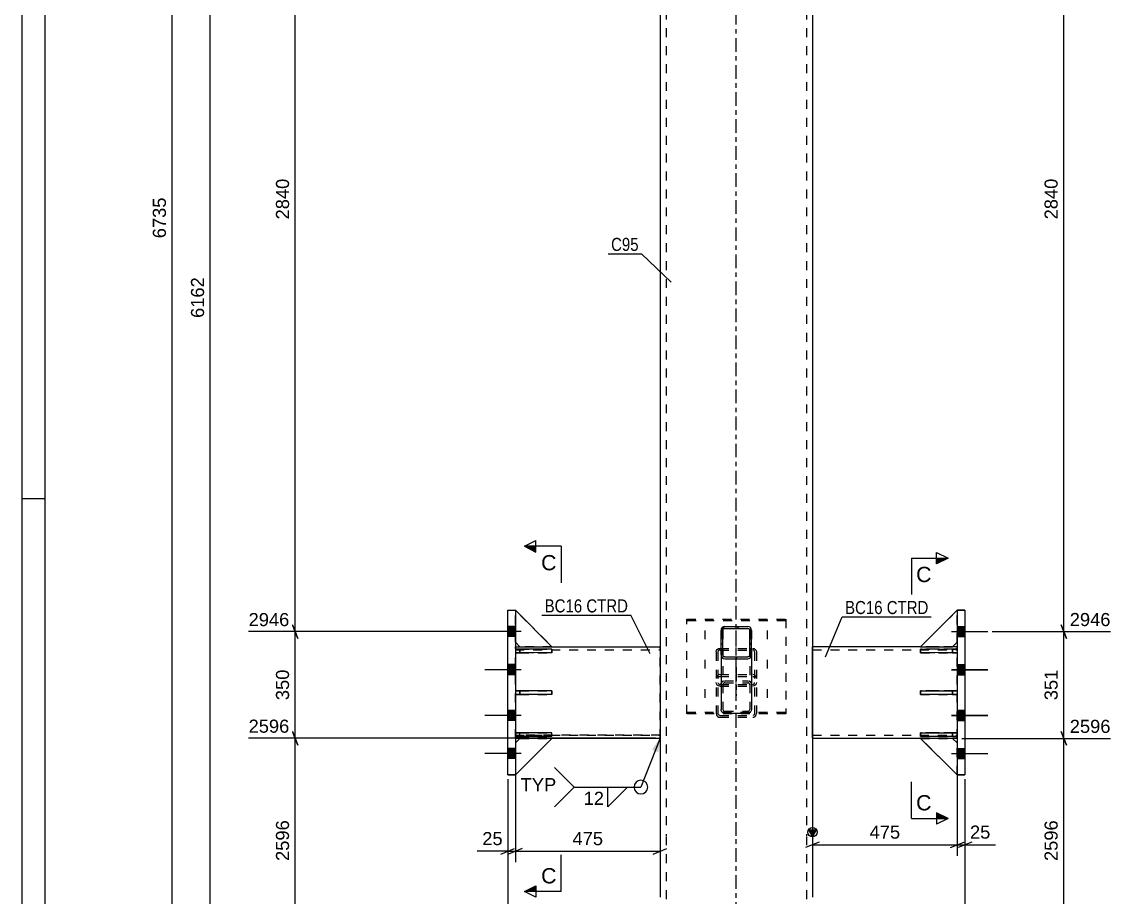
# Model space of a CAD drawing. Header units: millimetres. Extents: x 0 to 841, y 0 to 594.
# Drawn here: x 0 to 238.8, y 210.8 to 402.4 of the extents above; entities that cross this region are included whole.
import ezdxf

# ---------------------------------------------------------------- set-up
doc = ezdxf.new("R2010")
doc.units = ezdxf.units.MM
doc.linetypes.add('DXK_LINE_DOT2', pattern=[3.9198, 1.9599, -1.9599])
doc.linetypes.add('DXK_LINE_DOT3', pattern=[5.9187, 2.979, -0.9799, 0.9799, -0.9799])
doc.styles.add('Arial', font='ARIAL.TTF', dxfattribs={"height": 0.2})
doc.styles.add('Arial Narrow', font='ARIALN.TTF', dxfattribs={"height": 0.2})

# ---------------------------------------------------------------- blocks, each defined once
blk = doc.blocks.new('Unknown-284933836-1132')
at = {"color": 5, "linetype": 'Continuous'}
for p, q in [((0, 594), (0, 0)), ((5, 589), (5, 5)), ((5, 298), (0, 298))]:
    blk.add_line(p, q, dxfattribs=at)
blk = doc.blocks.new('Part-284933836-2807 - 2707')
at = {"color": 2, "linetype": 'Continuous'}
for p, q in [((106.3, 273.6), (107.97, 273.6)), ((106.3, 237.6), (106.3, 273.6)), ((107.97, 273.6), (107.97, 237.6)), ((107.97, 237.6), (106.3, 237.6)), ((106.3, 237.6), (106.3, 237.6)), ((106.3, 237.6), (107.97, 237.6)), ((106.3, 237.6), (106.3, 237.6)), ((107.97, 237.6), (107.97, 237.6))]:
    blk.add_line(p, q, dxfattribs=at)
at = {"color": 7, "linetype": 'DXK_LINE_DOT2'}
for p, q in [((106.3, 273.6), (107.97, 273.6)), ((107.97, 237.6), (107.97, 237.6)), ((107.97, 237.6), (107.97, 237.6))]:
    blk.add_line(p, q, dxfattribs=at)
blk = doc.blocks.new('Part-284933836-2920 - 2707')
at = {"color": 7, "linetype": 'DXK_LINE_DOT2'}
for p, q in [((145.47, 250.96), (145.47, 271.68)), ((145.47, 271.68), (167.14, 271.68)), ((167.14, 271.32), (145.47, 271.32)), ((167.14, 271.68), (167.14, 250.96)), ((145.47, 251.32), (167.14, 251.32)), ((167.14, 250.96), (145.47, 250.96))]:
    blk.add_line(p, q, dxfattribs=at)
blk = doc.blocks.new('Part-284933836-2743 - 2707')
at = {"color": 2, "linetype": 'Continuous'}
for p, q in [((115.97, 246.79), (107.97, 246.79)), ((107.97, 246.79), (107.97, 245.99)), ((107.97, 245.99), (108.97, 245.99)), ((115.97, 245.99), (107.97, 245.99)), ((115.97, 245.99), (115.97, 246.79))]:
    blk.add_line(p, q, dxfattribs=at)
at = {"color": 7, "linetype": 'DXK_LINE_DOT2'}
for p, q in [((108.97, 246.79), (107.97, 246.79)), ((107.97, 245.99), (107.97, 245.99)), ((107.97, 245.99), (107.97, 245.99)), ((108.97, 245.99), (108.97, 246.79)), ((115.97, 246.79), (108.97, 246.79)), ((108.97, 245.99), (115.97, 245.99))]:
    blk.add_line(p, q, dxfattribs=at)
blk = doc.blocks.new('Part-284933836-2856 - 2707')
at = {"color": 2, "linetype": 'Continuous'}
for p, q in [((115.97, 265.12), (107.97, 265.13)), ((107.97, 265.13), (107.97, 264.33)), ((115.97, 264.32), (115.97, 265.12)), ((115.97, 264.32), (107.97, 264.33)), ((107.97, 264.32), (108.97, 264.32))]:
    blk.add_line(p, q, dxfattribs=at)
at = {"color": 7, "linetype": 'DXK_LINE_DOT2'}
for p, q in [((108.97, 265.12), (107.97, 265.12)), ((108.97, 264.32), (108.97, 265.12)), ((115.97, 265.12), (108.97, 265.12)), ((107.97, 264.33), (107.97, 264.32)), ((107.97, 264.33), (107.97, 264.32)), ((108.97, 264.32), (115.97, 264.32))]:
    blk.add_line(p, q, dxfattribs=at)
blk = doc.blocks.new('Part-284933836-2805 - 2707')
at = {"color": 2, "linetype": 'Continuous'}
for p, q in [((206.31, 273.61), (204.64, 273.61)), ((204.64, 273.61), (204.64, 237.61)), ((206.31, 273.61), (206.31, 237.61)), ((206.31, 237.61), (204.64, 237.61)), ((204.64, 237.6), (204.64, 237.61)), ((204.64, 237.6), (206.31, 237.6)), ((206.31, 237.6), (206.31, 237.61)), ((206.31, 237.6), (206.31, 237.61))]:
    blk.add_line(p, q, dxfattribs=at)
at = {"color": 7, "linetype": 'DXK_LINE_DOT2'}
for p, q in [((204.64, 273.6), (206.31, 273.6)), ((204.64, 237.61), (204.64, 237.6)), ((204.64, 237.6), (204.64, 237.6))]:
    blk.add_line(p, q, dxfattribs=at)
blk = doc.blocks.new('Part-284933836-2808 - 2707')
at = {"color": 7, "linetype": 'DXK_LINE_DOT2'}
for p, q in [((107.97, 255.95), (108.97, 255.95)), ((115.97, 255.95), (107.97, 255.95)), ((107.97, 255.95), (107.97, 255.95)), ((107.97, 255.95), (107.97, 255.15)), ((108.97, 255.95), (115.97, 255.95)), ((108.97, 255.95), (108.97, 255.15)), ((115.97, 255.95), (115.97, 255.15)), ((108.97, 255.15), (107.97, 255.15)), ((115.97, 255.15), (107.97, 255.15)), ((115.97, 255.15), (108.97, 255.15))]:
    blk.add_line(p, q, dxfattribs=at)
blk = doc.blocks.new('Part-284933836-2744 - 2707')
at = {"color": 2, "linetype": 'Continuous'}
for p, q in [((196.64, 246.79), (204.64, 246.79)), ((196.64, 246.79), (196.64, 245.99)), ((204.64, 245.99), (196.64, 245.99)), ((203.64, 245.99), (204.64, 245.99)), ((204.64, 246.79), (204.64, 245.99))]:
    blk.add_line(p, q, dxfattribs=at)
at = {"color": 7, "linetype": 'DXK_LINE_DOT2'}
for p, q in [((203.64, 246.79), (196.64, 246.79)), ((196.64, 245.99), (203.64, 245.99)), ((204.64, 246.79), (203.64, 246.79)), ((203.64, 246.79), (203.64, 245.99)), ((204.64, 246.79), (204.64, 246.79)), ((204.64, 245.99), (204.64, 245.99)), ((204.64, 245.99), (204.64, 245.99))]:
    blk.add_line(p, q, dxfattribs=at)
blk = doc.blocks.new('Part-284933836-2809 - 2707')
at = {"color": 7, "linetype": 'DXK_LINE_DOT2'}
for p, q in [((107.97, 265.12), (108.97, 265.12)), ((115.97, 265.12), (107.97, 265.12)), ((107.97, 265.12), (107.97, 265.12)), ((107.97, 265.12), (107.97, 264.32)), ((108.97, 265.12), (115.97, 265.12)), ((108.97, 265.12), (108.97, 264.32)), ((115.97, 265.12), (115.97, 264.32)), ((108.97, 264.32), (107.97, 264.32)), ((115.97, 264.32), (107.97, 264.32)), ((115.97, 264.32), (108.97, 264.32))]:
    blk.add_line(p, q, dxfattribs=at)
blk = doc.blocks.new('Part-284933836-2745 - 2707')
at = {"color": 7, "linetype": 'DXK_LINE_DOT2'}
for p, q in [((107.97, 246.79), (108.97, 246.79)), ((115.97, 246.79), (107.97, 246.79)), ((107.97, 246.79), (107.97, 246.79)), ((107.97, 246.79), (107.97, 245.99)), ((107.97, 245.99), (108.97, 245.99)), ((115.97, 245.99), (107.97, 245.99)), ((108.97, 246.79), (115.97, 246.79)), ((108.97, 245.99), (108.97, 246.79)), ((108.97, 245.99), (108.97, 245.99)), ((108.97, 245.99), (115.97, 245.99)), ((115.97, 245.99), (115.97, 246.79)), ((115.97, 245.99), (115.97, 245.99))]:
    blk.add_line(p, q, dxfattribs=at)
blk = doc.blocks.new('Part-284933836-2810 - 2707')
at = {"color": 2, "linetype": 'Continuous'}
for p, q in [((107.97, 273.6), (115.97, 265.6)), ((107.97, 266.6), (108.97, 265.6)), ((108.97, 265.6), (108.97, 265.6)), ((108.97, 265.6), (115.97, 265.6)), ((115.97, 265.6), (115.97, 265.6))]:
    blk.add_line(p, q, dxfattribs=at)
at = {"color": 7, "linetype": 'DXK_LINE_DOT2'}
for p, q in [((107.97, 266.6), (107.97, 273.6)), ((107.97, 273.6), (115.97, 265.6)), ((108.97, 265.6), (107.97, 266.6)), ((115.97, 265.6), (108.97, 265.6))]:
    blk.add_line(p, q, dxfattribs=at)
blk = doc.blocks.new('Part-284933836-2746 - 2707')
at = {"color": 7, "linetype": 'DXK_LINE_DOT2'}
for p, q in [((196.64, 245.99), (196.64, 246.79)), ((196.64, 246.79), (203.64, 246.79)), ((204.64, 246.79), (196.64, 246.79)), ((203.64, 245.99), (196.64, 245.99)), ((196.64, 245.99), (204.64, 245.99)), ((203.64, 245.99), (203.64, 246.79)), ((203.64, 246.79), (204.64, 246.79)), ((204.64, 245.99), (203.64, 245.99)), ((204.64, 246.79), (204.64, 245.99)), ((204.64, 245.99), (204.64, 245.99))]:
    blk.add_line(p, q, dxfattribs=at)
blk = doc.blocks.new('Part-284933836-2811 - 2707')
at = {"color": 2, "linetype": 'Continuous'}
for p, q in [((204.64, 273.6), (196.64, 265.6)), ((196.64, 265.6), (203.64, 265.6)), ((196.64, 265.6), (196.64, 265.6)), ((203.64, 265.6), (204.64, 266.6)), ((203.64, 265.6), (203.64, 265.6))]:
    blk.add_line(p, q, dxfattribs=at)
at = {"color": 7, "linetype": 'DXK_LINE_DOT2'}
for p, q in [((196.64, 265.6), (204.64, 273.6)), ((204.64, 266.6), (204.64, 273.6)), ((203.64, 265.6), (196.64, 265.6)), ((203.64, 265.6), (204.64, 266.6))]:
    blk.add_line(p, q, dxfattribs=at)
blk = doc.blocks.new('Part-284933836-2812 - 2707')
at = {"color": 2, "linetype": 'Continuous'}
for p, q in [((108.97, 245.56), (107.97, 244.56)), ((107.97, 237.56), (115.97, 245.56)), ((115.97, 245.56), (108.97, 245.56)), ((108.97, 245.56), (108.97, 245.56)), ((115.97, 245.56), (115.97, 245.56)), ((107.97, 237.6), (107.97, 237.56)), ((107.97, 237.56), (107.97, 237.56))]:
    blk.add_line(p, q, dxfattribs=at)
at = {"color": 7, "linetype": 'DXK_LINE_DOT2'}
for p, q in [((107.97, 244.56), (108.97, 245.56)), ((107.97, 237.56), (115.97, 245.56)), ((107.97, 244.56), (107.97, 237.56)), ((108.97, 245.56), (115.97, 245.56))]:
    blk.add_line(p, q, dxfattribs=at)
blk = doc.blocks.new('Part-284933836-2779 - 2707')
at = {"color": 2, "linetype": 'Continuous'}
for p, q in [((196.64, 245.56), (196.64, 245.56)), ((204.64, 237.56), (196.64, 245.56)), ((204.64, 237.56), (204.64, 237.56)), ((204.64, 237.56), (204.64, 237.56))]:
    blk.add_line(p, q, dxfattribs=at)
at = {"color": 7, "linetype": 'DXK_LINE_DOT2'}
for p, q in [((196.64, 245.56), (203.64, 245.56)), ((204.64, 237.56), (196.64, 245.56)), ((203.64, 245.56), (196.64, 245.56)), ((203.64, 245.56), (204.64, 244.56)), ((203.64, 245.56), (203.64, 245.56)), ((203.64, 245.56), (204.64, 244.56)), ((204.64, 237.56), (204.64, 244.56))]:
    blk.add_line(p, q, dxfattribs=at)
blk = doc.blocks.new('Part-284933836-2780 - 2707')
at = {"color": 2, "linetype": 'Continuous'}
for p, q in [((107.97, 237.56), (115.97, 245.56)), ((115.97, 245.56), (115.97, 245.56)), ((107.97, 237.56), (107.97, 237.56)), ((107.97, 237.56), (107.97, 237.56))]:
    blk.add_line(p, q, dxfattribs=at)
at = {"color": 7, "linetype": 'DXK_LINE_DOT2'}
for p, q in [((108.97, 245.56), (107.97, 244.56)), ((107.97, 244.56), (108.97, 245.56)), ((107.97, 237.56), (115.97, 245.56)), ((107.97, 244.56), (107.97, 237.56)), ((115.97, 245.56), (108.97, 245.56)), ((108.97, 245.56), (108.97, 245.56)), ((108.97, 245.56), (115.97, 245.56))]:
    blk.add_line(p, q, dxfattribs=at)
blk = doc.blocks.new('Part-284933836-2781 - 2707')
at = {"color": 7, "linetype": 'DXK_LINE_DOT2'}
for p, q in [((196.64, 265.6), (204.64, 273.6)), ((196.64, 265.6), (204.64, 273.6)), ((204.64, 273.6), (204.64, 266.6)), ((196.64, 265.6), (203.64, 265.6)), ((196.64, 265.6), (196.64, 265.6)), ((196.64, 265.6), (196.64, 265.6)), ((203.64, 265.6), (196.64, 265.6)), ((203.64, 265.6), (204.64, 266.6)), ((203.64, 265.6), (203.64, 265.6)), ((203.64, 265.6), (203.64, 265.6))]:
    blk.add_line(p, q, dxfattribs=at)
at = {"color": 2, "linetype": 'Continuous'}
blk.add_line((203.64, 265.6), (204.64, 266.6), dxfattribs=at)
blk = doc.blocks.new('Part-284933836-2853 - 2707')
at = {"color": 2, "linetype": 'Continuous'}
for p, q in [((196.64, 265.12), (204.64, 265.13)), ((196.64, 265.12), (196.64, 264.32)), ((204.64, 265.13), (204.64, 264.33)), ((204.64, 264.33), (196.64, 264.32)), ((203.64, 264.32), (204.64, 264.32))]:
    blk.add_line(p, q, dxfattribs=at)
at = {"color": 7, "linetype": 'DXK_LINE_DOT2'}
for p, q in [((203.64, 265.12), (196.64, 265.12)), ((204.64, 265.12), (203.64, 265.12)), ((203.64, 265.12), (203.64, 264.32)), ((204.64, 265.13), (204.64, 265.12)), ((196.64, 264.32), (203.64, 264.32)), ((204.64, 264.32), (204.64, 264.33)), ((204.64, 264.33), (204.64, 264.32))]:
    blk.add_line(p, q, dxfattribs=at)
blk = doc.blocks.new('Part-284933836-2782 - 2707')
at = {"color": 7, "linetype": 'DXK_LINE_DOT2'}
for p, q in [((107.97, 266.6), (107.97, 273.6)), ((107.97, 273.6), (115.97, 265.6)), ((115.97, 265.6), (107.97, 273.6)), ((108.97, 265.6), (107.97, 266.6)), ((115.97, 265.6), (108.97, 265.6)), ((108.97, 265.6), (108.97, 265.6)), ((108.97, 265.6), (115.97, 265.6)), ((108.97, 265.6), (108.97, 265.6)), ((115.97, 265.6), (115.97, 265.6))]:
    blk.add_line(p, q, dxfattribs=at)
at = {"color": 2, "linetype": 'Continuous'}
blk.add_line((107.97, 266.6), (108.97, 265.6), dxfattribs=at)
blk = doc.blocks.new('Bolt-284933836-2915 - 2707')
at = {"color": 1, "linetype": 'DXK_LINE_DOT2'}
for p, q in [((149.47, 267.26), (149.47, 269.16)), ((156.3, 267.26), (156.3, 269.16)), ((163.14, 267.26), (163.14, 269.16)), ((149.47, 260.84), (149.47, 262.73)), ((163.14, 260.84), (163.14, 262.73)), ((149.47, 254.42), (149.47, 256.31)), ((156.3, 254.42), (156.3, 256.31)), ((163.14, 254.42), (163.14, 256.31))]:
    blk.add_line(p, q, dxfattribs=at)
blk = doc.blocks.new('Part-284933836-2851 - 2707')
at = {"color": 7, "linetype": 'DXK_LINE_DOT2'}
for p, q in [((196.64, 255.15), (196.64, 255.95)), ((196.64, 255.95), (203.64, 255.95)), ((204.64, 255.95), (196.64, 255.95)), ((203.64, 255.15), (203.64, 255.95)), ((203.64, 255.95), (204.64, 255.95)), ((204.64, 255.95), (204.64, 255.15)), ((203.64, 255.15), (196.64, 255.15)), ((196.64, 255.15), (204.64, 255.15)), ((204.64, 255.15), (203.64, 255.15)), ((204.64, 255.15), (204.64, 255.15))]:
    blk.add_line(p, q, dxfattribs=at)
blk = doc.blocks.new('Part-284933836-2910 - 2707')
at = {"color": 2, "linetype": 'Continuous'}
for p, q in [((196.64, 255.96), (204.64, 255.96)), ((196.64, 255.96), (196.64, 255.16)), ((204.64, 255.96), (204.64, 255.16)), ((204.64, 255.16), (196.64, 255.16)), ((203.64, 255.16), (204.64, 255.16))]:
    blk.add_line(p, q, dxfattribs=at)
at = {"color": 7, "linetype": 'DXK_LINE_DOT2'}
for p, q in [((203.64, 255.96), (196.64, 255.96)), ((204.64, 255.96), (203.64, 255.96)), ((203.64, 255.96), (203.64, 255.16)), ((204.64, 255.96), (204.64, 255.96)), ((196.64, 255.16), (203.64, 255.16)), ((204.64, 255.16), (204.64, 255.16)), ((204.64, 255.16), (204.64, 255.16))]:
    blk.add_line(p, q, dxfattribs=at)
blk = doc.blocks.new('Part-284933836-2804 - 2707')
at = {"color": 2, "linetype": 'Continuous'}
for p, q in [((107.97, 265.6), (108.97, 265.6)), ((115.97, 265.6), (139.64, 265.6)), ((107.97, 245.6), (139.64, 245.6)), ((107.97, 245.6), (139.64, 245.6))]:
    blk.add_line(p, q, dxfattribs=at)
at = {"color": 7, "linetype": 'DXK_LINE_DOT2'}
for p, q in [((107.97, 245.6), (107.97, 265.6)), ((107.97, 265.6), (139.64, 265.6)), ((108.97, 265.6), (115.97, 265.6)), ((139.64, 245.6), (139.64, 265.6)), ((107.97, 264.94), (139.64, 264.94)), ((107.97, 264.93), (139.64, 264.93)), ((107.97, 246.27), (139.64, 246.27)), ((139.64, 246.27), (107.97, 246.27)), ((107.97, 245.6), (107.97, 245.6)), ((139.64, 245.6), (139.64, 245.6))]:
    blk.add_line(p, q, dxfattribs=at)
blk = doc.blocks.new('Part-284933836-2813 - 2707')
at = {"color": 2, "linetype": 'Continuous'}
for p, q in [((196.64, 245.56), (196.64, 245.56)), ((203.64, 245.56), (196.64, 245.56)), ((204.64, 237.56), (196.64, 245.56)), ((203.64, 245.56), (203.64, 245.56)), ((203.64, 245.56), (204.64, 244.56)), ((204.64, 237.61), (204.64, 237.56)), ((204.64, 237.56), (204.64, 237.56))]:
    blk.add_line(p, q, dxfattribs=at)
at = {"color": 7, "linetype": 'DXK_LINE_DOT2'}
for p, q in [((196.64, 245.56), (203.64, 245.56)), ((204.64, 237.56), (196.64, 245.56)), ((203.64, 245.56), (204.64, 244.56)), ((204.64, 237.56), (204.64, 244.56))]:
    blk.add_line(p, q, dxfattribs=at)
blk = doc.blocks.new('Part-284933836-2847 - 2707')
at = {"color": 7, "linetype": 'DXK_LINE_DOT2'}
for p, q in [((151.96, 264.81), (152.14, 265.05)), ((152.14, 265.05), (152.4, 265.22)), ((152.4, 265.22), (152.7, 265.27)), ((152.7, 265.27), (159.9, 265.27)), ((159.9, 265.27), (160.21, 265.22)), ((160.21, 265.22), (160.47, 265.05)), ((160.47, 265.05), (160.64, 264.81)), ((151.9, 264.52), (151.96, 264.81)), ((151.9, 264.52), (151.9, 251.02)), ((152.33, 264.67), (152.3, 264.52)), ((152.3, 264.52), (152.3, 251.02)), ((152.42, 264.79), (152.33, 264.67)), ((152.55, 264.87), (152.42, 264.79)), ((152.7, 264.9), (152.55, 264.87)), ((152.7, 264.9), (159.9, 264.9)), ((160.06, 264.87), (159.9, 264.9)), ((160.19, 264.79), (160.06, 264.87)), ((160.27, 264.67), (160.19, 264.79)), ((160.3, 264.52), (160.27, 264.67)), ((160.3, 264.52), (160.3, 251.02)), ((160.64, 264.81), (160.7, 264.52)), ((160.7, 264.52), (160.7, 251.02)), ((151.96, 259.01), (151.9, 258.68)), ((152.3, 258.68), (152.33, 258.84)), ((152.33, 258.84), (152.42, 258.98)), ((152.7, 259.53), (152.4, 259.47)), ((152.42, 258.98), (152.55, 259.07)), ((152.55, 259.07), (152.7, 259.11)), ((152.7, 259.53), (159.9, 259.53)), ((152.7, 259.11), (159.9, 259.11)), ((160.21, 259.47), (159.9, 259.53)), ((159.9, 259.11), (160.06, 259.07)), ((160.06, 259.07), (160.19, 258.98)), ((160.19, 258.98), (160.27, 258.84)), ((160.27, 258.84), (160.3, 258.68)), ((160.7, 258.68), (160.64, 259.01)), ((151.96, 257.47), (151.9, 257.76)), ((152.14, 257.22), (151.96, 257.47)), ((152.4, 257.06), (152.14, 257.22)), ((152.3, 257.76), (152.33, 257.61)), ((152.33, 257.61), (152.42, 257.49)), ((152.7, 257), (152.4, 257.06)), ((152.42, 257.49), (152.55, 257.41)), ((152.55, 257.41), (152.7, 257.38)), ((152.7, 257.38), (159.9, 257.38)), ((152.7, 257), (159.9, 257)), ((159.9, 257.38), (160.06, 257.41)), ((160.21, 257.06), (159.9, 257)), ((160.06, 257.41), (160.19, 257.49)), ((160.19, 257.49), (160.27, 257.61)), ((160.47, 257.22), (160.21, 257.06)), ((160.27, 257.61), (160.3, 257.76)), ((160.64, 257.47), (160.47, 257.22)), ((160.7, 257.76), (160.64, 257.47)), ((151.9, 251.02), (151.96, 250.69)), ((152.33, 250.86), (152.3, 251.02)), ((152.42, 250.72), (152.33, 250.86)), ((152.55, 250.63), (152.42, 250.72)), ((160.19, 250.72), (160.06, 250.63)), ((160.27, 250.86), (160.19, 250.72)), ((160.3, 251.02), (160.27, 250.86)), ((160.64, 250.69), (160.7, 251.02)), ((152.4, 250.23), (152.7, 250.17)), ((152.7, 250.59), (152.55, 250.63)), ((152.7, 250.59), (159.9, 250.59)), ((152.7, 250.17), (159.9, 250.17)), ((160.06, 250.63), (159.9, 250.59)), ((159.9, 250.17), (160.21, 250.23))]:
    blk.add_line(p, q, dxfattribs=at)
at = {"color": 7, "linetype": 'DXK_LINE_DOT3'}
blk.add_line((156.3, 261.14), (156.3, 254.85), dxfattribs=at)
at = {"color": 7, "linetype": 'DXK_LINE_DOT2'}
for centre, start, end in [((152.74, 258.71), 114.32, 159.2417), ((159.87, 258.71), 20.7583, 65.68), ((152.74, 250.99), 200.7583, 245.68), ((159.87, 250.99), 294.32, 339.2417)]:
    blk.add_arc(centre, 0.827, start, end, dxfattribs=at)
blk = doc.blocks.new('Part-284933836-2850 - 2707')
at = {"color": 7, "linetype": 'DXK_LINE_DOT2'}
for p, q in [((196.64, 264.32), (196.64, 265.12)), ((196.64, 265.12), (203.64, 265.12)), ((204.64, 265.12), (196.64, 265.12)), ((203.64, 264.32), (203.64, 265.12)), ((203.64, 265.12), (204.64, 265.12)), ((204.64, 265.12), (204.64, 264.32)), ((203.64, 264.32), (196.64, 264.32)), ((196.64, 264.32), (204.64, 264.32)), ((204.64, 264.32), (203.64, 264.32)), ((204.64, 264.32), (204.64, 264.32))]:
    blk.add_line(p, q, dxfattribs=at)
blk = doc.blocks.new('Part-284933836-2854 - 2707')
at = {"color": 2, "linetype": 'Continuous'}
for p, q in [((115.97, 255.96), (107.97, 255.96)), ((107.97, 255.96), (107.97, 255.16)), ((115.97, 255.16), (115.97, 255.96)), ((107.97, 255.16), (108.97, 255.16)), ((115.97, 255.16), (107.97, 255.16))]:
    blk.add_line(p, q, dxfattribs=at)
at = {"color": 7, "linetype": 'DXK_LINE_DOT2'}
for p, q in [((108.97, 255.96), (107.97, 255.96)), ((108.97, 255.16), (108.97, 255.96)), ((115.97, 255.96), (108.97, 255.96)), ((107.97, 255.16), (107.97, 255.16)), ((107.97, 255.16), (107.97, 255.16)), ((108.97, 255.16), (115.97, 255.16))]:
    blk.add_line(p, q, dxfattribs=at)
blk = doc.blocks.new('Bolt-284933836-2858 - 2707')
at = {"linetype": 'Continuous'}
for points in [[(106.3, 270.04), (106.3, 267.84), (107.97, 267.84), (107.97, 270.04)], [(106.3, 270.03), (106.3, 267.83), (107.97, 267.83), (107.97, 270.03)], [(106.3, 270.03), (106.3, 267.83), (107.97, 267.83), (107.97, 270.03)], [(106.3, 261.7), (106.3, 259.5), (107.97, 259.5), (107.97, 261.7)], [(106.3, 261.7), (106.3, 259.5), (107.97, 259.5), (107.97, 261.7)], [(106.3, 251.7), (106.3, 249.5), (107.97, 249.5), (107.97, 251.7)], [(106.3, 251.7), (106.3, 249.5), (107.97, 249.5), (107.97, 251.7)], [(106.3, 243.37), (106.3, 241.17), (107.97, 241.17), (107.97, 243.37)], [(106.3, 243.37), (106.3, 241.17), (107.97, 241.17), (107.97, 243.37)], [(106.3, 243.37), (106.3, 241.17), (107.97, 241.17), (107.97, 243.37)]]:
    blk.add_hatch(color=1, dxfattribs=at).paths.add_polyline_path(points)
at = {"color": 1, "linetype": 'Continuous'}
for p, q in [((107.97, 270.04), (106.3, 270.04)), ((107.97, 270.03), (106.3, 270.03)), ((107.97, 270.03), (106.3, 270.03)), ((109.24, 268.94), (101.3, 268.94)), ((109.24, 268.94), (101.3, 268.93)), ((109.24, 268.93), (101.3, 268.93)), ((107.97, 267.84), (106.3, 267.84)), ((107.97, 267.83), (106.3, 267.83)), ((107.97, 267.83), (106.3, 267.83)), ((109.24, 260.6), (101.3, 260.6)), ((109.24, 260.6), (101.3, 260.6)), ((107.97, 261.7), (106.3, 261.7)), ((107.97, 261.7), (106.3, 261.7)), ((107.97, 259.5), (106.3, 259.5)), ((107.97, 259.5), (106.3, 259.5)), ((107.97, 251.7), (106.3, 251.7)), ((107.97, 251.7), (106.3, 251.7)), ((109.24, 250.6), (101.3, 250.6)), ((109.24, 250.6), (101.3, 250.6)), ((107.97, 249.5), (106.3, 249.5)), ((107.97, 249.5), (106.3, 249.5)), ((109.24, 242.27), (101.3, 242.27)), ((109.24, 242.27), (101.3, 242.27)), ((109.24, 242.27), (101.3, 242.27)), ((107.97, 243.37), (106.3, 243.37)), ((107.97, 243.37), (106.3, 243.37)), ((107.97, 243.37), (106.3, 243.37)), ((107.97, 241.17), (106.3, 241.17)), ((107.97, 241.17), (106.3, 241.17)), ((107.97, 241.17), (106.3, 241.17))]:
    blk.add_line(p, q, dxfattribs=at)
blk = doc.blocks.new('Bolt-284933836-2860 - 2707')
at = {"linetype": 'Continuous'}
for points in [[(204.64, 270.04), (204.64, 267.84), (206.31, 267.84), (206.31, 270.04)], [(204.64, 270.04), (204.64, 267.84), (206.31, 267.84), (206.31, 270.04)], [(204.64, 270.04), (204.64, 267.84), (206.31, 267.84), (206.31, 270.04)], [(204.64, 261.71), (204.64, 259.51), (206.31, 259.51), (206.31, 261.71)], [(204.64, 261.7), (204.64, 259.5), (206.31, 259.5), (206.31, 261.7)], [(204.64, 251.71), (204.64, 249.51), (206.31, 249.51), (206.31, 251.71)], [(204.64, 251.7), (204.64, 249.5), (206.31, 249.5), (206.31, 251.7)], [(204.64, 243.37), (204.64, 241.17), (206.31, 241.17), (206.31, 243.37)], [(204.64, 243.37), (204.64, 241.17), (206.31, 241.17), (206.31, 243.37)], [(204.64, 243.37), (204.64, 241.17), (206.31, 241.17), (206.31, 243.37)]]:
    blk.add_hatch(color=1, dxfattribs=at).paths.add_polyline_path(points)
at = {"color": 1, "linetype": 'Continuous'}
for p, q in [((204.64, 270.04), (206.31, 270.04)), ((204.64, 270.04), (206.31, 270.04)), ((204.64, 270.04), (206.31, 270.04)), ((203.37, 268.94), (211.31, 268.94)), ((203.37, 268.94), (211.31, 268.94)), ((203.37, 268.94), (211.31, 268.94)), ((204.64, 267.84), (206.31, 267.84)), ((204.64, 267.84), (206.31, 267.84)), ((204.64, 267.84), (206.31, 267.84)), ((203.37, 260.61), (211.31, 260.61)), ((203.37, 260.6), (211.31, 260.6)), ((204.64, 261.71), (206.31, 261.71)), ((204.64, 261.7), (206.31, 261.7)), ((204.64, 259.51), (206.31, 259.51)), ((204.64, 259.5), (206.31, 259.5)), ((204.64, 251.71), (206.31, 251.71)), ((204.64, 251.7), (206.31, 251.7)), ((203.37, 250.61), (211.31, 250.61)), ((203.37, 250.6), (211.31, 250.6)), ((204.64, 249.51), (206.31, 249.51)), ((204.64, 249.5), (206.31, 249.5)), ((203.37, 242.27), (211.31, 242.27)), ((203.37, 242.27), (211.31, 242.27)), ((203.37, 242.27), (211.31, 242.27)), ((204.64, 243.37), (206.31, 243.37)), ((204.64, 243.37), (206.31, 243.37)), ((204.64, 243.37), (206.31, 243.37)), ((204.64, 241.17), (206.31, 241.17)), ((204.64, 241.17), (206.31, 241.17)), ((204.64, 241.17), (206.31, 241.17))]:
    blk.add_line(p, q, dxfattribs=at)
blk = doc.blocks.new('Part-284933836-2865 - 2707')
at = {"linetype": 'Continuous'}
blk.add_hatch(color=2, dxfattribs=at).paths.add_polyline_path([(172.97, 224.13), (172.17, 225.53), (173.77, 225.53)])
at = {"color": 2, "linetype": 'Continuous'}
for p, q in [((139.64, 483.3), (139.64, 224.22)), ((172.97, 483.3), (172.97, 224.22)), ((172.97, 224.13), (172.17, 225.53)), ((172.17, 225.53), (173.77, 225.53)), ((173.77, 225.53), (172.97, 224.13)), ((139.64, 224.12), (139.64, 210.79)), ((172.97, 224.12), (172.97, 210.79))]:
    blk.add_line(p, q, dxfattribs=at)
at = {"color": 7, "linetype": 'DXK_LINE_DOT2'}
for p, q in [((140.97, 483.3), (140.97, 224.22)), ((171.64, 483.3), (171.64, 224.22)), ((140.97, 224.12), (140.97, 200.79)), ((171.64, 224.12), (171.64, 200.79))]:
    blk.add_line(p, q, dxfattribs=at)
at = {"color": 7, "linetype": 'DXK_LINE_DOT3'}
for p, q in [((156.3, 224.22), (156.3, 483.3)), ((156.3, 200.79), (156.3, 224.12))]:
    blk.add_line(p, q, dxfattribs=at)
at = {"color": 2, "linetype": 'Continuous'}
blk.add_circle((172.97, 225.03), 1, dxfattribs=at)
blk = doc.blocks.new('Part-284933836-2937 - 2707')
at = {"linetype": 'Continuous'}
h = blk.add_hatch(dxfattribs=at)
h.set_pattern_fill('', scale=0.7, style=0, pattern_type=0)
h.set_pattern_definition([(45, (159.5753, 269.5408), (-1.57154, 1.57154), [])])
h.paths.add_polyline_path([(159.64, 269.21), (159.58, 269.54), (159.4, 269.82), (159.14, 270), (158.84, 270.07), (153.77, 270.07), (153.46, 270), (153.2, 269.82), (153.03, 269.54), (152.97, 269.21), (152.97, 263.82), (153.03, 263.5), (153.2, 263.22), (153.46, 263.04), (153.77, 262.97), (158.84, 262.97), (159.14, 263.04), (159.4, 263.22), (159.58, 263.5), (159.64, 263.82)])
h.paths.add_polyline_path([(159.21, 263.66), (159.12, 263.52), (158.99, 263.43), (158.84, 263.4), (153.77, 263.4), (153.62, 263.43), (153.49, 263.52), (153.4, 263.66), (153.37, 263.82), (153.37, 269.21), (153.4, 269.38), (153.49, 269.52), (153.62, 269.61), (153.77, 269.64), (158.84, 269.64), (158.99, 269.61), (159.12, 269.52), (159.21, 269.38), (159.24, 269.21), (159.24, 263.82)])
at = {"color": 2, "linetype": 'Continuous'}
for p, q in [((153.77, 270.07), (153.46, 270)), ((153.77, 270.07), (158.84, 270.07)), ((159.14, 270), (158.84, 270.07)), ((153.03, 269.54), (152.97, 269.21)), ((152.97, 263.82), (152.97, 269.21)), ((153.37, 269.21), (153.4, 269.38)), ((153.37, 263.82), (153.37, 269.21)), ((153.4, 269.38), (153.49, 269.52)), ((153.49, 269.52), (153.62, 269.61)), ((153.62, 269.61), (153.77, 269.64)), ((153.77, 269.64), (158.84, 269.64)), ((158.84, 269.64), (158.99, 269.61)), ((158.99, 269.61), (159.12, 269.52)), ((159.12, 269.52), (159.21, 269.38)), ((159.21, 269.38), (159.24, 269.21)), ((159.24, 263.82), (159.24, 269.21)), ((159.64, 269.21), (159.58, 269.54)), ((159.64, 263.82), (159.64, 269.21)), ((152.97, 263.82), (152.97, 251.91)), ((152.97, 263.82), (153.03, 263.5)), ((153.4, 263.66), (153.37, 263.82)), ((153.49, 263.52), (153.4, 263.66)), ((153.46, 263.04), (153.77, 262.97)), ((153.62, 263.43), (153.49, 263.52)), ((153.77, 263.4), (153.62, 263.43)), ((153.77, 263.4), (158.84, 263.4)), ((153.77, 262.97), (158.84, 262.97)), ((158.99, 263.43), (158.84, 263.4)), ((158.84, 262.97), (159.14, 263.04)), ((159.12, 263.52), (158.99, 263.43)), ((159.21, 263.66), (159.12, 263.52)), ((159.24, 263.82), (159.21, 263.66)), ((159.58, 263.5), (159.64, 263.82)), ((159.64, 263.82), (159.64, 251.91)), ((153.03, 251.59), (152.97, 251.91)), ((153.77, 251.06), (153.46, 251.12)), ((153.77, 251.06), (158.84, 251.06)), ((159.14, 251.12), (158.84, 251.06)), ((159.64, 251.91), (159.58, 251.59))]:
    blk.add_line(p, q, dxfattribs=at)
at = {"color": 7, "linetype": 'DXK_LINE_DOT2'}
for p, q in [((152.97, 269.21), (152.97, 263.82)), ((153.37, 269.21), (153.37, 251.91)), ((159.24, 269.21), (159.24, 251.91)), ((159.64, 269.21), (159.64, 263.82)), ((153.46, 258.09), (153.77, 258.15)), ((153.77, 258.15), (158.84, 258.15)), ((158.84, 258.15), (159.14, 258.09)), ((152.97, 257.3), (153.03, 257.63)), ((153.4, 257.47), (153.37, 257.3)), ((153.49, 257.6), (153.4, 257.47)), ((153.62, 257.7), (153.49, 257.6)), ((153.77, 257.73), (153.62, 257.7)), ((153.77, 257.73), (158.84, 257.73)), ((158.99, 257.7), (158.84, 257.73)), ((159.12, 257.6), (158.99, 257.7)), ((159.21, 257.47), (159.12, 257.6)), ((159.24, 257.3), (159.21, 257.47)), ((159.58, 257.63), (159.64, 257.3)), ((153.37, 251.91), (153.4, 251.75)), ((153.4, 251.75), (153.49, 251.61)), ((153.49, 251.61), (153.62, 251.52)), ((153.62, 251.52), (153.77, 251.49)), ((153.77, 251.49), (158.84, 251.49)), ((158.84, 251.49), (158.99, 251.52)), ((158.99, 251.52), (159.12, 251.61)), ((159.12, 251.61), (159.21, 251.75)), ((159.21, 251.75), (159.24, 251.91))]:
    blk.add_line(p, q, dxfattribs=at)
at = {"color": 7, "linetype": 'DXK_LINE_DOT3'}
blk.add_line((156.3, 254.61), (156.3, 266.52), dxfattribs=at)
at = {"color": 2, "linetype": 'Continuous'}
for centre, start, end in [((153.8, 269.25), 114.322, 159.2435), ((158.8, 269.25), 20.7565, 65.678), ((153.8, 263.79), 200.7565, 245.678), ((158.8, 263.79), 294.322, 339.2435), ((153.8, 251.88), 200.7583, 245.68), ((158.8, 251.88), 294.32, 339.2417)]:
    blk.add_arc(centre, 0.827, start, end, dxfattribs=at)
at = {"color": 7, "linetype": 'DXK_LINE_DOT2'}
for centre, start, end in [((153.8, 257.34), 114.32, 159.2417), ((158.8, 257.34), 20.7583, 65.68)]:
    blk.add_arc(centre, 0.827, start, end, dxfattribs=at)
blk = doc.blocks.new('Part-284933836-2982 - 2707')
at = {"color": 2, "linetype": 'Continuous'}
for p, q in [((172.97, 264.27), (172.97, 265.6)), ((196.64, 265.6), (172.97, 265.6)), ((204.64, 265.6), (203.64, 265.6)), ((172.97, 245.6), (172.97, 264.27)), ((172.97, 245.6), (172.97, 245.6)), ((172.97, 245.6), (204.64, 245.6)), ((172.97, 245.6), (204.64, 245.6)), ((172.97, 245.6), (172.97, 245.6))]:
    blk.add_line(p, q, dxfattribs=at)
at = {"color": 7, "linetype": 'DXK_LINE_DOT2'}
for p, q in [((172.97, 265.6), (172.97, 265.6)), ((204.64, 265.6), (172.97, 265.6)), ((203.64, 265.6), (196.64, 265.6)), ((204.64, 245.6), (204.64, 265.6)), ((172.97, 264.94), (172.97, 264.94)), ((172.97, 264.94), (204.64, 264.94)), ((172.97, 264.94), (204.64, 264.94)), ((172.97, 246.94), (172.97, 246.94)), ((172.97, 246.94), (172.97, 246.94)), ((172.97, 246.94), (172.97, 246.94)), ((172.97, 246.27), (172.97, 246.32)), ((172.97, 246.27), (172.97, 246.27)), ((172.97, 246.27), (204.64, 246.27)), ((172.97, 246.27), (204.64, 246.27)), ((204.64, 245.6), (204.64, 245.6))]:
    blk.add_line(p, q, dxfattribs=at)
blk = doc.blocks.new('StraightDimension-284933836-11729 - 2707')
at = {"color": 7, "linetype": 'Continuous'}
for p, q in [((227.96, 268.94), (227.96, 458.27)), ((227.36, 270.44), (228.56, 267.44)), ((212.31, 268.94), (238.16, 268.94))]:
    blk.add_line(p, q, dxfattribs=at)
at = {"color": 0}
blk.add_wipeout([(227.21, 368.65), (223.01, 368.65), (223.01, 358.56), (227.21, 358.56)], dxfattribs=at)
at = {"color": 3, "style": 'Arial'}
blk.add_text('2840', height=2.865, rotation=90.0002, dxfattribs=at).set_placement((226.61, 359.16))
blk = doc.blocks.new('StraightDimension-284933836-11669 - 2707')
at = {"color": 7, "linetype": 'Continuous'}
for p, q in [((60.41, 267.43), (59.21, 270.43)), ((101.97, 268.93), (49.61, 268.93)), ((59.81, 245.6), (59.81, 268.93)), ((59.21, 247.1), (60.41, 244.1)), ((138.64, 245.6), (49.61, 245.6))]:
    blk.add_line(p, q, dxfattribs=at)
at = {"color": 0, "linetype": 'Continuous'}
blk.add_wipeout([(59.11, 269.53), (59.11, 273.73), (49.01, 273.73), (49.01, 269.53)], dxfattribs=at)
at = {"color": 0}
blk.add_wipeout([(59.06, 261.2), (54.86, 261.2), (54.86, 253.33), (59.06, 253.33)], dxfattribs=at)
at = {"color": 3, "linetype": 'Continuous', "style": 'Arial'}
blk.add_text('2946', height=2.865, dxfattribs=at).set_placement((49.61, 270.13))
at = {"color": 3, "style": 'Arial'}
blk.add_text('350', height=2.865, rotation=90.0002, dxfattribs=at).set_placement((58.46, 253.93))
blk = doc.blocks.new('StraightDimension-284933836-11668 - 2707')
at = {"color": 7, "linetype": 'Continuous'}
for p, q in [((59.81, 268.93), (59.81, 458.27)), ((59.21, 270.43), (60.41, 267.43)), ((101.97, 268.93), (49.61, 268.93))]:
    blk.add_line(p, q, dxfattribs=at)
at = {"color": 0}
blk.add_wipeout([(59.06, 368.65), (54.86, 368.65), (54.86, 358.55), (59.06, 358.55)], dxfattribs=at)
at = {"color": 3, "style": 'Arial'}
blk.add_text('2840', height=2.865, rotation=90.0002, dxfattribs=at).set_placement((58.46, 359.15))
blk = doc.blocks.new('StraightDimension-284933836-11670 - 2707')
at = {"color": 7, "linetype": 'Continuous'}
for p, q in [((60.41, 244.1), (59.21, 247.1)), ((138.64, 245.6), (49.61, 245.6)), ((59.81, 200.78), (59.81, 245.6)), ((140.97, 200.78), (56.28, 200.78)), ((59.21, 202.28), (60.41, 199.28))]:
    blk.add_line(p, q, dxfattribs=at)
at = {"color": 0, "linetype": 'Continuous'}
for points in [[(59.11, 246.2), (59.11, 250.4), (49.01, 250.4), (49.01, 246.2)], [(59.11, 201.38), (59.11, 205.58), (55.68, 205.58), (55.68, 201.38)]]:
    blk.add_wipeout(points, dxfattribs=at)
at = {"color": 0}
blk.add_wipeout([(59.06, 228.24), (54.86, 228.24), (54.86, 218.14), (59.06, 218.14)], dxfattribs=at)
at = {"color": 3, "linetype": 'Continuous', "style": 'Arial'}
for s, height, p in [('2596', 2.865, (49.61, 246.8)), ('0', 2.87, (56.28, 201.98))]:
    blk.add_text(s, height=height, dxfattribs=at).set_placement(p)
at = {"color": 3, "style": 'Arial'}
blk.add_text('2596', height=2.865, rotation=90.0002, dxfattribs=at).set_placement((58.46, 218.74))
blk = doc.blocks.new('StraightDimension-284933836-11730 - 2707')
at = {"color": 7, "linetype": 'Continuous'}
for p, q in [((228.56, 267.44), (227.36, 270.44)), ((212.31, 268.94), (238.16, 268.94)), ((227.96, 245.56), (227.96, 268.94)), ((227.36, 247.06), (228.56, 244.06)), ((205.64, 245.56), (238.16, 245.56))]:
    blk.add_line(p, q, dxfattribs=at)
at = {"color": 0, "linetype": 'Continuous'}
blk.add_wipeout([(238.76, 269.54), (238.76, 273.74), (228.66, 273.74), (228.66, 269.54)], dxfattribs=at)
at = {"color": 0}
blk.add_wipeout([(227.21, 261.18), (223.01, 261.18), (223.01, 253.31), (227.21, 253.31)], dxfattribs=at)
at = {"color": 3, "linetype": 'Continuous', "style": 'Arial'}
blk.add_text('2946', height=2.865, dxfattribs=at).set_placement((229.26, 270.14))
at = {"color": 3, "style": 'Arial'}
blk.add_text('351', height=2.865, rotation=90.0002, dxfattribs=at).set_placement((226.61, 253.91))
blk = doc.blocks.new('StraightDimension-284933836-11731 - 2707')
at = {"color": 7, "linetype": 'Continuous'}
for p, q in [((228.56, 244.06), (227.36, 247.06)), ((205.64, 245.56), (238.16, 245.56)), ((227.96, 200.78), (227.96, 245.56)), ((173.97, 200.78), (231.49, 200.78)), ((227.36, 202.28), (228.56, 199.28))]:
    blk.add_line(p, q, dxfattribs=at)
at = {"color": 0, "linetype": 'Continuous'}
for points in [[(238.76, 246.16), (238.76, 250.36), (228.66, 250.36), (228.66, 246.16)], [(232.09, 201.38), (232.09, 205.58), (228.66, 205.58), (228.66, 201.38)]]:
    blk.add_wipeout(points, dxfattribs=at)
at = {"color": 0}
blk.add_wipeout([(227.21, 228.22), (223.01, 228.22), (223.01, 218.12), (227.21, 218.12)], dxfattribs=at)
at = {"color": 3, "linetype": 'Continuous', "style": 'Arial'}
for s, height, p in [('2596', 2.865, (229.26, 246.76)), ('0', 2.87, (229.26, 201.98))]:
    blk.add_text(s, height=height, dxfattribs=at).set_placement(p)
at = {"color": 3, "style": 'Arial'}
blk.add_text('2596', height=2.865, rotation=90.0002, dxfattribs=at).set_placement((226.61, 218.72))
blk = doc.blocks.new('StraightDimension-284933836-11753 - 2707')
at = {"color": 7, "linetype": 'Continuous'}
blk.add_line((41.22, 200.79), (41.22, 483.3), dxfattribs=at)
at = {"color": 0}
blk.add_wipeout([(40.47, 347.09), (36.27, 347.09), (36.27, 336.99), (40.47, 336.99)], dxfattribs=at)
at = {"color": 3, "style": 'Arial'}
blk.add_text('6162', height=2.865, rotation=90.0002, dxfattribs=at).set_placement((39.87, 337.59))
blk = doc.blocks.new('StraightDimension-284933836-11771 - 2707')
at = {"color": 7, "linetype": 'Continuous'}
blk.add_line((32.87, 199.12), (32.87, 519.83), dxfattribs=at)
at = {"color": 0}
blk.add_wipeout([(32.12, 364.53), (27.92, 364.53), (27.92, 354.43), (32.12, 354.43)], dxfattribs=at)
at = {"color": 3, "style": 'Arial'}
blk.add_text('6735', height=2.865, rotation=90.0002, dxfattribs=at).set_placement((31.52, 355.03))
blk = doc.blocks.new('StraightDimension-284933836-11778 - 2707')
at = {"color": 7, "linetype": 'Continuous'}
for p, q in [((107.97, 244.56), (107.97, 218.44)), ((139.64, 244.6), (139.64, 218.44)), ((109.47, 221.44), (106.47, 220.24)), ((107.97, 220.84), (139.64, 220.84)), ((138.14, 220.24), (141.14, 221.44))]:
    blk.add_line(p, q, dxfattribs=at)
at = {"color": 0}
blk.add_wipeout([(127.74, 221.59), (127.74, 225.79), (119.87, 225.79), (119.87, 221.59)], dxfattribs=at)
at = {"color": 3, "style": 'Arial'}
blk.add_text('475', height=2.865, dxfattribs=at).set_placement((120.47, 222.19))
blk = doc.blocks.new('StraightDimension-284933836-11779 - 2707')
at = {"color": 7, "linetype": 'Continuous'}
for p, q in [((107.97, 244.56), (107.97, 218.44)), ((106.3, 236.6), (106.3, 218.44)), ((104.8, 220.24), (107.8, 221.44)), ((106.3, 220.84), (107.97, 220.84)), ((109.47, 221.44), (106.47, 220.24))]:
    blk.add_line(p, q, dxfattribs=at)
at = {"color": 0}
blk.add_wipeout([(105.78, 221.59), (105.78, 225.79), (100.13, 225.79), (100.13, 221.59)], dxfattribs=at)
at = {"color": 7, "linetype": 'Continuous'}
blk.add_line((106.3, 220.84), (99.61, 220.84), dxfattribs=at)
blk.add_line((106.3, 220.84), (99.61, 220.84), dxfattribs=at)
at = {"color": 3, "style": 'Arial'}
blk.add_text('25', height=2.865, dxfattribs=at).set_placement((100.73, 222.19))
blk = doc.blocks.new('StraightDimension-284933836-11791 - 2707')
at = {"color": 7, "linetype": 'Continuous'}
for p, q in [((204.64, 244.56), (204.64, 219.86)), ((206.31, 236.6), (206.31, 219.86)), ((203.14, 221.66), (206.14, 222.86)), ((204.64, 222.26), (206.31, 222.26)), ((207.81, 222.86), (204.81, 221.66))]:
    blk.add_line(p, q, dxfattribs=at)
at = {"color": 0}
blk.add_wipeout([(212.48, 223.01), (212.48, 227.21), (206.83, 227.21), (206.83, 223.01)], dxfattribs=at)
at = {"color": 7, "linetype": 'Continuous'}
blk.add_line((206.31, 222.26), (213, 222.26), dxfattribs=at)
blk.add_line((206.31, 222.26), (213, 222.26), dxfattribs=at)
at = {"color": 3, "style": 'Arial'}
blk.add_text('25', height=2.865, dxfattribs=at).set_placement((207.43, 223.61))
blk = doc.blocks.new('StraightDimension-284933836-11792 - 2707')
at = {"color": 7, "linetype": 'Continuous'}
for p, q in [((172.97, 244.6), (172.97, 219.86)), ((204.64, 244.56), (204.64, 219.86)), ((174.47, 222.86), (171.47, 221.66)), ((172.97, 222.26), (204.64, 222.26)), ((203.14, 221.66), (206.14, 222.86))]:
    blk.add_line(p, q, dxfattribs=at)
at = {"color": 0}
blk.add_wipeout([(192.74, 223.01), (192.74, 227.21), (184.87, 227.21), (184.87, 223.01)], dxfattribs=at)
at = {"color": 3, "style": 'Arial'}
blk.add_text('475', height=2.865, dxfattribs=at).set_placement((185.47, 223.61))
blk = doc.blocks.new('StraightDimension-284933836-11999 - 2707')
at = {"color": 7, "linetype": 'Continuous'}
for p, q in [((106.3, 236.6), (106.3, 176.03)), ((206.31, 236.6), (206.31, 176.03)), ((107.8, 179.03), (104.8, 177.83)), ((106.3, 178.43), (206.31, 178.43)), ((204.81, 177.83), (207.81, 179.03))]:
    blk.add_line(p, q, dxfattribs=at)
at = {"color": 0}
blk.add_wipeout([(161.35, 179.18), (161.35, 183.38), (151.26, 183.38), (151.26, 179.18)], dxfattribs=at)
at = {"color": 3, "style": 'Arial'}
blk.add_text('1500', height=2.865, dxfattribs=at).set_placement((151.86, 179.78))
blk = doc.blocks.new('SectionMark-284933836-13397 - 2707')
at = {"color": 6, "linetype": 'Continuous'}
for p, q in [((194.64, 285.02), (202.64, 285.02)), ((200.14, 286.27), (202.64, 285.02)), ((194.64, 228.05), (202.64, 228.05)), ((202.64, 228.05), (200.14, 226.8))]:
    blk.add_line(p, q, dxfattribs=at)
at = {"color": 0, "linetype": 'Continuous'}
for points in [[(199.01, 279.77), (199.01, 283.27), (195.64, 283.27), (195.64, 279.77)], [(199.01, 229.8), (199.01, 233.3), (195.64, 233.3), (195.64, 229.8)]]:
    blk.add_wipeout(points, dxfattribs=at)
at = {"linetype": 'Continuous'}
for points in [[(200.14, 283.77), (200.14, 285.02), (202.64, 285.02)], [(200.14, 228.05), (200.14, 229.3), (202.64, 228.05)]]:
    blk.add_hatch(color=6, dxfattribs=at).paths.add_polyline_path(points)
at = {"color": 6, "linetype": 'Continuous'}
for p, q in [((194.64, 285.02), (194.64, 277.02)), ((200.14, 283.77), (200.14, 286.27)), ((202.64, 285.02), (200.14, 283.77)), ((194.64, 228.05), (194.64, 236.05)), ((202.64, 228.05), (200.14, 229.3)), ((200.14, 229.3), (200.14, 226.8))]:
    blk.add_line(p, q, dxfattribs=at)
at = {"color": 3, "linetype": 'Continuous', "style": 'Arial'}
for p in [(195.64, 279.77), (195.64, 229.8)]:
    blk.add_text('C', height=3.34, dxfattribs=at).set_placement(p)
blk = doc.blocks.new('Mark-284933836-2861 - 2707')
at = {"color": 0}
blk.add_wipeout([(134.94, 352.25), (134.94, 355.25), (128.91, 355.25), (128.91, 352.25)], dxfattribs=at)
blk.add_wipeout([(134.94, 352.25), (134.94, 355.25), (128.91, 355.25), (128.91, 352.25)], dxfattribs=at)
at = {"color": 30, "linetype": 'Continuous'}
for p in [(128.31, 351.65), (142.05, 345.39)]:
    blk.add_line(p, (135.54, 351.65), dxfattribs=at)
at = {"color": 3, "style": 'Arial Narrow'}
blk.add_text('C95', height=2.863, dxfattribs=at).set_placement((128.91, 352.25))
blk = doc.blocks.new('WeldMark-284933836-11906 - 2707')
at = {"linetype": 'Continuous'}
blk.add_hatch(color=30, dxfattribs=at).paths.add_polyline_path([(137.85, 243.08), (139.64, 245.6), (139.24, 242.53)])
at = {"color": 30, "linetype": 'Continuous'}
blk.add_line((139.64, 245.6), (135.45, 234.9), dxfattribs=at)
at = {"color": 3, "linetype": 'Continuous'}
for q in [(116.52, 239.18), (116.52, 230.61)]:
    blk.add_line((120.81, 234.9), q, dxfattribs=at)
for start, end in [(90, 270), (270, 90)]:
    blk.add_arc((135.45, 234.9), 1.5, start, end, dxfattribs=at)
at = {"color": 0}
blk.add_wipeout([(127.55, 230.8), (127.55, 234.2), (122.71, 234.2), (122.71, 230.8)], dxfattribs=at)
at = {"color": 30, "linetype": 'Continuous'}
blk.add_line((120.81, 234.9), (135.45, 234.9), dxfattribs=at)
at = {"color": 3, "linetype": 'Continuous'}
for p, q in [((128.21, 234.9), (132.5, 234.9)), ((132.5, 234.9), (128.21, 230.61)), ((128.21, 230.61), (128.21, 234.9))]:
    blk.add_line(p, q, dxfattribs=at)
at = {"color": 3, "style": 'Arial'}
blk.add_text('12', height=2.865, dxfattribs=at).set_placement((122.91, 231))
at = {"color": 0, "linetype": 'Continuous'}
blk.add_wipeout([(116.91, 234), (116.91, 237), (109.13, 237), (109.13, 234)], dxfattribs=at)
blk.add_wipeout([(116.91, 234), (116.91, 237), (109.13, 237), (109.13, 234)], dxfattribs=at)
at = {"color": 3, "linetype": 'Continuous', "style": 'Arial'}
blk.add_text('TYP', height=2.865, dxfattribs=at).set_placement((109.13, 234))
blk = doc.blocks.new('Mark-284933836-11936 - 2707')
at = {"color": 0}
blk.add_wipeout([(122.6, 273.13), (122.6, 276.13), (114.38, 276.13), (114.38, 273.13)], dxfattribs=at)
blk.add_wipeout([(122.6, 273.13), (122.6, 276.13), (114.38, 276.13), (114.38, 273.13)], dxfattribs=at)
blk.add_wipeout([(132.63, 273.13), (132.63, 276.13), (123.5, 276.13), (123.5, 273.13)], dxfattribs=at)
blk.add_wipeout([(132.63, 273.13), (132.63, 276.13), (123.5, 276.13), (123.5, 273.13)], dxfattribs=at)
at = {"color": 30, "linetype": 'Continuous'}
for p in [(113.78, 272.53), (137.49, 264.1)]:
    blk.add_line(p, (133.23, 272.53), dxfattribs=at)
at = {"color": 3, "style": 'Arial Narrow'}
for s, p in [('BC16', (114.38, 273.13)), ('CTRD', (123.5, 273.13))]:
    blk.add_text(s, height=2.863, dxfattribs=at).set_placement(p)
blk = doc.blocks.new('Mark-284933836-11945 - 2707')
at = {"color": 0}
blk.add_wipeout([(188.32, 272.77), (188.32, 275.77), (180.1, 275.77), (180.1, 272.77)], dxfattribs=at)
blk.add_wipeout([(188.32, 272.77), (188.32, 275.77), (180.1, 275.77), (180.1, 272.77)], dxfattribs=at)
at = {"color": 30, "linetype": 'Continuous'}
blk.add_line((175.83, 263.38), (179.5, 272.17), dxfattribs=at)
at = {"color": 0}
blk.add_wipeout([(198.35, 272.77), (198.35, 275.77), (189.22, 275.77), (189.22, 272.77)], dxfattribs=at)
blk.add_wipeout([(198.35, 272.77), (198.35, 275.77), (189.22, 275.77), (189.22, 272.77)], dxfattribs=at)
at = {"color": 30, "linetype": 'Continuous'}
blk.add_line((179.5, 272.17), (198.95, 272.17), dxfattribs=at)
at = {"color": 3, "style": 'Arial Narrow'}
for s, p in [('BC16', (180.1, 272.77)), ('CTRD', (189.22, 272.77))]:
    blk.add_text(s, height=2.863, dxfattribs=at).set_placement(p)
blk = doc.blocks.new('SectionMark-284933836-13186 - 2707')
at = {"color": 6, "linetype": 'Continuous'}
for p, q in [((109.97, 287.6), (112.47, 288.85)), ((117.97, 287.6), (109.97, 287.6)), ((117.97, 212.07), (109.97, 212.07)), ((112.47, 210.82), (109.97, 212.07))]:
    blk.add_line(p, q, dxfattribs=at)
at = {"color": 0, "linetype": 'Continuous'}
for points in [[(116.97, 282.35), (116.97, 285.85), (113.6, 285.85), (113.6, 282.35)], [(116.97, 213.82), (116.97, 217.32), (113.6, 217.32), (113.6, 213.82)]]:
    blk.add_wipeout(points, dxfattribs=at)
at = {"linetype": 'Continuous'}
for points in [[(112.47, 287.6), (112.47, 286.35), (109.97, 287.6)], [(112.47, 213.32), (112.47, 212.07), (109.97, 212.07)]]:
    blk.add_hatch(color=6, dxfattribs=at).paths.add_polyline_path(points)
at = {"color": 6, "linetype": 'Continuous'}
for p, q in [((109.97, 287.6), (112.47, 286.35)), ((112.47, 286.35), (112.47, 288.85)), ((117.97, 287.6), (117.97, 279.6)), ((117.97, 212.07), (117.97, 220.07)), ((109.97, 212.07), (112.47, 213.32)), ((112.47, 213.32), (112.47, 210.82))]:
    blk.add_line(p, q, dxfattribs=at)
at = {"color": 3, "linetype": 'Continuous', "style": 'Arial'}
for p in [(113.6, 282.35), (113.6, 213.82)]:
    blk.add_text('C', height=3.34, dxfattribs=at).set_placement(p)

msp = doc.modelspace()

# ---------------------------------------------------------------- block references
for name in ['Unknown-284933836-1132', 'Part-284933836-2865 - 2707', 'Part-284933836-2807 - 2707', 'Part-284933836-2810 - 2707', 'Part-284933836-2782 - 2707', 'Part-284933836-2811 - 2707', 'Part-284933836-2781 - 2707', 'Part-284933836-2805 - 2707', 'Bolt-284933836-2858 - 2707', 'Part-284933836-2920 - 2707', 'Part-284933836-2937 - 2707', 'Bolt-284933836-2860 - 2707', 'Bolt-284933836-2915 - 2707', 'Part-284933836-2804 - 2707', 'Part-284933836-2856 - 2707', 'Part-284933836-2809 - 2707', 'Part-284933836-2847 - 2707', 'Part-284933836-2982 - 2707', 'Part-284933836-2853 - 2707', 'Part-284933836-2850 - 2707', 'Part-284933836-2854 - 2707', 'Part-284933836-2808 - 2707', 'Part-284933836-2910 - 2707', 'Part-284933836-2851 - 2707', 'Part-284933836-2743 - 2707', 'Part-284933836-2745 - 2707', 'Part-284933836-2744 - 2707', 'Part-284933836-2746 - 2707', 'Part-284933836-2812 - 2707', 'Part-284933836-2780 - 2707', 'Part-284933836-2779 - 2707', 'Part-284933836-2813 - 2707']:
    msp.add_blockref(name, (0, 0))

# ---------------------------------------------------------------- next in the draw order: block references
for name in ['StraightDimension-284933836-11729 - 2707', 'StraightDimension-284933836-11669 - 2707']:
    msp.add_blockref(name, (0, 0))

# ---------------------------------------------------------------- next in the draw order: block references
for name in ['StraightDimension-284933836-11668 - 2707', 'StraightDimension-284933836-11730 - 2707', 'StraightDimension-284933836-11670 - 2707']:
    msp.add_blockref(name, (0, 0))

# ---------------------------------------------------------------- next in the draw order: block references
for name in ['StraightDimension-284933836-11753 - 2707', 'StraightDimension-284933836-11731 - 2707']:
    msp.add_blockref(name, (0, 0))

# ---------------------------------------------------------------- next in the draw order: block references
for name in ['StraightDimension-284933836-11771 - 2707', 'StraightDimension-284933836-11791 - 2707']:
    msp.add_blockref(name, (0, 0))

# ---------------------------------------------------------------- next in the draw order: block references
for name in ['Mark-284933836-2861 - 2707', 'Mark-284933836-11936 - 2707', 'StraightDimension-284933836-11778 - 2707', 'StraightDimension-284933836-11792 - 2707']:
    msp.add_blockref(name, (0, 0))

# ---------------------------------------------------------------- next in the draw order: block references
msp.add_blockref('StraightDimension-284933836-11779 - 2707', (0, 0))

# ---------------------------------------------------------------- next in the draw order: block references
msp.add_blockref('StraightDimension-284933836-11999 - 2707', (0, 0))

# ---------------------------------------------------------------- next in the draw order: block references
for name in ['SectionMark-284933836-13397 - 2707', 'WeldMark-284933836-11906 - 2707']:
    msp.add_blockref(name, (0, 0))

# ---------------------------------------------------------------- next in the draw order: block references
for name in ['SectionMark-284933836-13186 - 2707', 'Mark-284933836-11945 - 2707']:
    msp.add_blockref(name, (0, 0))

doc.saveas('drawing.dxf')
